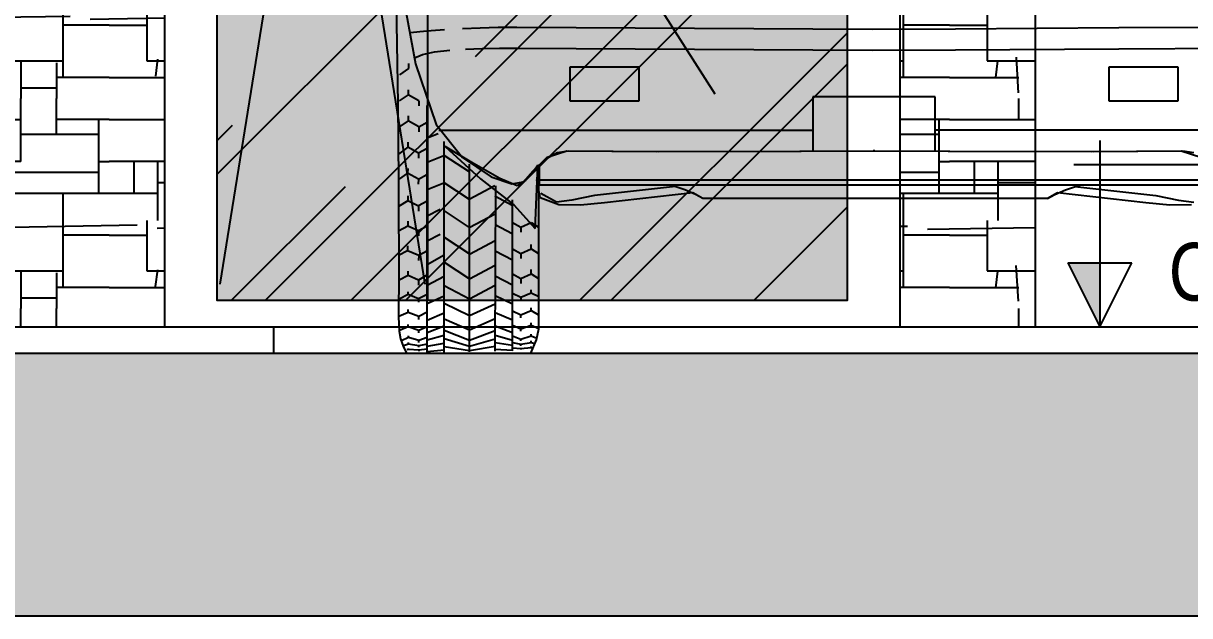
# Model space of a CAD drawing. Header units: millimetres. Extents: x -178 to 521, y -135 to 750.
# Drawn here: x 0.638 to 2.859, y 735.416 to 736.544 of the extents above; entities that cross this region are included whole.
import ezdxf
from ezdxf.enums import TextEntityAlignment as Align

# ---------------------------------------------------------------- set-up
doc = ezdxf.new("R2010")
doc.units = ezdxf.units.MM
doc.header["$LTSCALE"] = 20
doc.header["$MEASUREMENT"] = 0
doc.linetypes.add('CONTINU', pattern=[0])
doc.linetypes.add('HIDDEN2', pattern=[0.1875, 0.125, -0.0625])
doc.layers.get('0').update_dxf_attribs({"linetype": 'CONTINUOUS'})
for name, color, linetype in [('alfa_145_colori', 7, 'CONTINUOUS'), ('COTA', 7, 'CONTINUOUS'), ('COTAS', 7, 'CONTINUOUS'), ('E-txt-g', 3, 'CONTINUOUS')]:
    doc.layers.add(name, color=color, linetype=linetype)
doc.layers.add('E-Txt-W', color=7, linetype='CONTINUOUS', lineweight=20)
doc.styles.add('F2', font='ARIALN.TTF')
doc.styles.add('REG60', font='romans.shx', dxfattribs={"width": 0.8, "height": 0.15})
doc.styles.add('REG80', font='romans.shx', dxfattribs={"width": 0.8, "height": 0.2})

# ---------------------------------------------------------------- blocks, each defined once
blk = doc.blocks.new('TXT-AMB75')
at = {"layer": 'E-txt-g', "style": 'REG80', "width": 0.8, "flags": 8}
blk.add_attdef('TXT', text='', height=0.2, dxfattribs=at).set_placement((0.005463661478557924, 0.296436308342237), align=Align.CENTER)
at = {"layer": 'E-Txt-W', "style": 'REG60', "width": 0.8, "flags": 8}
blk.add_attdef('TXT', text='', height=0.15, dxfattribs=at).set_placement((0.005463661478557924, 0.02707014850066969), align=Align.CENTER)
blk = doc.blocks.new('Austin Mini arrière')
at = {"color": 250, "linetype": 'Continuous', "flags": 128}
for points in [[(-0.2297911666507968, -29.86455737050319), (-0.1916554664185366, -30.07213542030691)], [(-0.2283210887189977, -29.9582513525208), (-0.2255764354643031, -30.14750547764966)], [(-0.06884429331013386, -30.00361557062065), (-0.03418447680748038, -30.0026126677255)], [(-0.03418447680748038, -30.0026126677255), (0.001267506032478494, -30.00224451349773)], [(0.001267506032478494, -30.00224451349773), (0.677549053436211, -30.00646178366351)], [(1.147402715625491, -30.00333628121116), (1.361229231354615, -30.00224451349773)], [(-0.2013011072460937, -30.01278895843116), (-0.1836322431975201, -30.01098627220172)], [(-0.1836322431975201, -30.01098627220172), (-0.1617867329014313, -30.0090794871905)], [(-0.1617867329014313, -30.0090794871905), (-0.1364069419848999, -30.00719047515186)], [(-0.101912160133919, -30.00510342151024), (-0.06884429331013386, -30.00361557062065)], [(0.677549053436211, -30.00646178366351), (0.8365129719247637, -30.00536747695601)], [(0.8365129719247637, -30.00536747695601), (1.147402715625491, -30.00333628121116)], [(-0.1552259706152324, -30.04964500534534), (-0.126372834970665, -30.046224979505)], [(-0.09633398880647626, -30.04419632273921), (-0.0648834615935936, -30.04303600215913)], [(-0.0648834615935936, -30.04303600215913), (-0.03204156529137769, -30.0424748843313)], [(-0.03204156529137769, -30.0424748843313), (0.001267506032478494, -30.04232762265219)], [(0.001267506032478494, -30.04232762265219), (0.677549053436211, -30.04655504880857)], [(0.677549053436211, -30.04655504880857), (0.8365129719247637, -30.04546074210107)], [(0.8365129719247637, -30.04546074210107), (1.147402715625491, -30.04342446835354)], [(1.147402715625491, -30.04342446835354), (1.361229231354615, -30.04232762265219)], [(-0.1949739324782183, -30.06131930291617), (-0.1785415588506236, -30.05458842799062)], [(-0.1785415588506236, -30.05458842799062), (-0.1552259706152324, -30.04964500534534)], [(-0.2051095992806165, -30.08128341816287), (-0.2223747631637831, -30.09293740379708)], [(-0.2050613583730989, -30.07184597490659), (-0.2051095992806165, -30.08128341816287)], [(-0.1916554664185366, -30.07213542030691), (-0.1524051475196426, -30.18801767690157)], [(0.1025581601679608, -30.14361827677267), (0.1025581601679608, -30.07820361761669)], [(0.1025581601679608, -30.07820361761669), (0.2333747835320867, -30.07820361761669)], [(0.2333747835320867, -30.07820361761669), (0.2333747835320867, -30.14361827677267)], [(1.129111797879192, -30.14361827677267), (1.129111797879192, -30.07820361761669)], [(1.129111797879192, -30.07820361761669), (1.259938577226636, -30.07820361761669)], [(1.259938577226636, -30.07820361761669), (1.259938577226636, -30.14361827677267)], [(-0.2055006044613616, -30.13115181284952), (-0.2227530733746459, -30.14280833747758)], [(-0.205439668591465, -30.12171690858732), (-0.2055006044613616, -30.13115181284952)], [(-0.1851175550930417, -30.14258744492891), (-0.2055006044613616, -30.13115181284952)], [(0.7978313878356733, -30.13517104144189), (0.5646653495514204, -30.13517104144189)], [(0.5646653495514204, -30.13517104144189), (0.5646653495514204, -30.23843957243407)], [(0.7978313878356733, -30.23843957243407), (0.7978313878356733, -30.13517104144189)], [(-0.2255764354643031, -30.14750547764966), (-0.2240530386520856, -30.29459705696418)], [(-0.1851175550930417, -30.14258744492891), (-0.1851784909702143, -30.15201473220937)], [(-0.1693935609871584, -30.62240920026734), (-0.1693046961691049, -30.15188524347305)], [(0.2333747835320867, -30.14361827677267), (0.1025581601679608, -30.14361827677267)], [(1.259938577226636, -30.14361827677267), (1.129111797879192, -30.14361827677267)], [(-0.2058205177888919, -30.17159545924956), (-0.2058712976829735, -30.18102274653002)], [(-0.2058712976829735, -30.18102274653002), (-0.2231339225798035, -30.19268688814005)], [(-0.1854984042979719, -30.19245837860963), (-0.2058712976829735, -30.18102274653002)], [(-0.1854984042979719, -30.19245837860963), (-0.1855491841918262, -30.20189328287184)], [(-0.1691447395053398, -30.18373185386936), (-0.1853384476342068, -30.19278844792798)], [(-0.1524051475196426, -30.18801767690157), (-0.102120357705429, -30.25070545576041)], [(-0.1472332153366676, -30.19847579604034), (0.5646653495514204, -30.19847579604034)], [(1.509729952731265, -30.19847579604034), (0.7978313878356733, -30.19847579604034)], [(-0.206198827999982, -30.22146639293028), (-0.2062496078940637, -30.23090383618633)], [(-0.1695535176511509, -30.21335938289367), (-0.1487515341609775, -30.20517366401482)], [(-0.1368563440417017, -30.62165765784808), (-0.1367877911898301, -30.2202070515561)], [(-0.2062496078940637, -30.23090383618633), (-0.2242129953158507, -30.24450776974386)], [(-0.1934149897356416, -30.23810950311572), (-0.2062496078940637, -30.23090383618633)], [(-0.1858690975195838, -30.24232931229012), (-0.2062496078940637, -30.23090383618633)], [(-0.1858690975195838, -30.24232931229012), (-0.1859274944029163, -30.25176421655233)], [(-0.1695255887100426, -30.23360278754986), (-0.1857269138208846, -30.24265938160848)], [(-0.1695535176511509, -30.25982044669486), (-0.1379277998032773, -30.24670653914946)], [(-0.1374073058934879, -30.24606671246416), (-0.08896582621924942, -30.27778383412415)], [(-0.08463430128109728, -30.26029016072535), (-0.1353481812004826, -30.22993394022747)], [(-0.1353481812004826, -30.22993394022747), (-0.06762303686038074, -30.2913979236575)], [(0.05894077040055556, -30.25007578509572), (0.09622082941699439, -30.23804095027886)], [(0.06000968716101518, -30.25159664290659), (0.07829806590574329, -30.24138988425871)], [(0.07829806590574329, -30.24138988425871), (0.09938949478872594, -30.23804095027886)], [(0.09622082941699439, -30.23804095027886), (0.2670596260656897, -30.23897783930143)], [(0.09938949478872594, -30.23804095027886), (0.2701114976857628, -30.23897783930143)], [(0.2670596260656897, -30.23897783930143), (0.5401234268858719, -30.23850812528572)], [(0.2701114976857628, -30.23897783930143), (0.5423526642264154, -30.23850812528572)], [(0.5401234268858719, -30.23850812528572), (0.6828276233877535, -30.23804095027886)], [(0.5423526642264154, -30.23850812528572), (0.6828276233877535, -30.23804095027886)], [(0.6828276233877535, -30.23804095027886), (0.6796691139993403, -30.23804095027886)], [(0.6796691139993403, -30.23804095027886), (0.8223606155240635, -30.23850812528572)], [(0.6828276233877535, -30.23804095027886), (0.8255318198896351, -30.23850812528572)], [(0.8223606155240635, -30.23850812528572), (1.095406643378952, -30.23897783930143)], [(0.8255318198896351, -30.23850812528572), (1.098595620717321, -30.23897783930143)], [(1.095406643378952, -30.23897783930143), (1.266265751994284, -30.23804095027886)], [(1.098595620717321, -30.23897783930143), (1.269436956360083, -30.23804095027886)], [(1.266265751994284, -30.23804095027886), (1.303545811010723, -30.25007578509572)], [(1.269436956360083, -30.23804095027886), (1.290525846248999, -30.24138988425871)], [(-0.102120357705429, -30.25070545576041), (-0.04765384363328273, -30.28758943163776)], [(-0.0890851589724786, -30.62054811716207), (-0.08903691807246439, -30.26364925069602)], [(-0.03079491889458374, -30.29089774169934), (-0.08463430128109728, -30.26029016072535)], [(0.03151201077410981, -30.27664890351362), (0.05894077040055556, -30.25007578509572)], [(0.04136077117026282, -30.26552810677363), (0.03411448033010522, -30.2757247094457)], [(0.0362751648112738, -30.38560224359431), (0.04136077117026282, -30.26552810677363)], [(0.04305174163572367, -30.5769358053828), (0.04291209693086451, -30.26666811538708)], [(0.04453197553583443, -30.26552810677363), (0.06000968716101518, -30.25159664290659)], [(0.04453197553583443, -30.30345307044077), (0.04453197553583443, -30.26552810677363)], [(-0.2066304570914905, -30.28077223087298), (-0.2238930819880931, -30.29243891149186)], [(-0.2065796771974089, -30.2713474826016), (-0.2066304570914905, -30.28077223087298)], [(-0.1862474077304466, -30.29220786296737), (-0.2066304570914905, -30.28077223087298)], [(-0.1699038989211328, -30.28347118223651), (-0.1860976070499998, -30.29253793227095)], [(-0.06762303686038074, -30.2913979236575), (-0.004122779690318268, -30.34099210692257)], [(-0.04765384363328273, -30.28758943163776), (-0.008187710188634512, -30.30103086950767)], [(0.001696596137422901, -30.30485459550614), (-0.03079491889458374, -30.29089774169934)], [(0.01393201154381707, -30.29712589567312), (0.03151201077410981, -30.27664890351362)], [(0.03411448033010522, -30.2757247094457), (0.01805533891818989, -30.29465799283408)], [(-0.2240530386520856, -30.29459705696418), (-0.2236442605060471, -30.49791721266929)], [(-0.1862474077304466, -30.29220786296737), (-0.1863083436003432, -30.30163515024783)], [(-0.1695535176511509, -30.31175050508359), (-0.1379277998032773, -30.29863659750818)], [(-0.1374073058934879, -30.29799677085289), (-0.08964627680030723, -30.32971389251288)], [(-0.08966658875193723, -30.33000333789819), (-0.04036692887508586, -30.30394309642311)], [(-0.03980581104725722, -30.61940810854863), (-0.03885622704002678, -30.30445343434208)], [(-0.008187710188634512, -30.30103086950767), (0.01393201154381707, -30.29712589567312)], [(0.01805533891818989, -30.29465799283408), (0.001696596137422901, -30.30485459550614)], [(0.04597920251466014, -30.32764461184384), (0.0394819150999286, -30.29290862549256)], [(0.0394819150999286, -30.29290862549256), (1.321135966217058, -30.29290862549256)], [(1.324294475612975, -30.30345307044077), (0.04453197553583443, -30.30345307044077)], [(0.3032986972627771, -30.30576355559511), (0.1492680454584718, -30.32329531393289)], [(0.3212976306221993, -30.31217197819906), (0.2947524411379039, -30.30345307044077)], [(0.3417416158529125, -30.32142661383109), (0.3212976306221993, -30.31217197819906)], [(1.025376091872646, -30.32142661383109), (1.04582515509877, -30.31217197819906)], [(1.04582515509877, -30.31217197819906), (1.072372883562126, -30.30345307044077)], [(1.06382662743748, -30.30576355559511), (1.217847123265743, -30.32329531393289)], [(-0.2062191399591153, -30.33320247121965), (-0.2238524580700538, -30.34422932515345)], [(-0.2061607430757828, -30.32377518392441), (-0.2062191399591153, -30.33320247121965)], [(-0.1858589415437688, -30.34334829399786), (-0.2062191399591153, -30.33320247121965)], [(-0.1697337862740493, -30.33378136200527), (-0.1859376503787313, -30.34283795606389)], [(-0.04036692887508586, -30.32389705567898), (-0.007789088018638424, -30.34124854537158)], [(-0.007217814214994789, -30.61865910512343), (-0.007047701567911346, -30.33157243662409)], [(0.08107826509079707, -30.34109874469841), (0.04597920251466014, -30.32764461184384)], [(0.07669849925240335, -30.33544440353735), (0.04678914181725879, -30.31919737649805)], [(0.1056988965913082, -30.33164860645748), (0.07669849925240335, -30.33544440353735)], [(0.1492680454584718, -30.32329531393289), (0.1056988965913082, -30.33164860645748)], [(0.3364858968470674, -30.3178288583692), (0.1684019094361577, -30.33696018336032)], [(0.3556070658548709, -30.32876430849065), (0.3364858968470674, -30.3178288583692)], [(0.3556070658548709, -30.32876430849065), (0.3417416158529125, -30.32142661383109)], [(1.011508102876848, -30.32876430849065), (0.3556070658548709, -30.32876430849065)], [(1.030639427860466, -30.3178288583692), (1.011508102876848, -30.32876430849065)], [(1.011508102876848, -30.32876430849065), (1.025376091872646, -30.32142661383109)], [(1.198713259295561, -30.33696018336032), (1.030639427860466, -30.3178288583692)], [(1.217847123265743, -30.32329531393289), (1.261421350120814, -30.33164860645748)], [(1.261421350120814, -30.33164860645748), (1.290419208473155, -30.33544440353735)], [(-0.1858589415437688, -30.34334829399786), (-0.185917338419598, -30.35278573725391)], [(-0.1693834050113434, -30.36205052887654), (-0.144564731922868, -30.34893662130112)], [(-0.1369680598129559, -30.35225508736831), (-0.08921718669536283, -30.3839620530227)], [(-0.08922734267117782, -30.38425149842301), (-0.03992514380025902, -30.35820141292375)], [(-0.004122779690318268, -30.34099210692257), (0.0362751648112738, -30.38560224359431)], [(0.122501963448018, -30.34160654363832), (0.08107826509079707, -30.34109874469841)], [(0.1684019094361577, -30.33696018336032), (0.122501963448018, -30.34160654363832)], [(1.244615744277541, -30.34160654363832), (1.198713259295561, -30.33696018336032)], [(1.286044520615393, -30.34109874469841), (1.244615744277541, -30.34160654363832)], [(-0.206198827999982, -30.37170632567241), (-0.2062597638698787, -30.38114376892845)], [(-0.03992514380025902, -30.37814521620381), (-0.00734984193787902, -30.39549670591119)], [(-0.007040084585936413, -30.37433672416928), (0.008724533437758808, -30.38347202705536)], [(0.008724533437758808, -30.38347202705536), (0.02865818074222837, -30.37422500840553)], [(0.02865818074222837, -30.37422500840553), (0.04264042449584515, -30.38305309293374)], [(-0.2062597638698787, -30.38114376892845), (-0.2243018601341316, -30.39120834388514)], [(-0.1859376503787313, -30.3903196957328), (-0.2062597638698787, -30.38114376892845)], [(-0.1859376503787313, -30.3903196957328), (-0.185988430272813, -30.39975713900385)], [(-0.1697337862740493, -30.38126310168919), (-0.1859376503787313, -30.3903196957328)], [(-0.1693834050113434, -30.40953226856023), (-0.144564731922868, -30.39641836098504)], [(-0.1367979471656451, -30.40255511114647), (-0.08903691807246439, -30.43427223280646)], [(0.008724533437758808, -30.38347202705536), (0.008815937250107098, -30.39290947032642)], [(-0.2066507690506239, -30.41884784006193), (-0.2066990099506381, -30.4282852833182)], [(-0.08905723003159771, -30.43456167819177), (-0.03976518713649391, -30.40850143671669)], [(-0.00686997193885297, -30.42463674794745), (0.008894646077566293, -30.43378220682435)], [(0.008894646077566293, -30.43378220682435), (0.02881813740599348, -30.42453518817429)], [(0.02881813740599348, -30.42453518817429), (0.02870642164224257, -30.41653989388665)], [(0.02881813740599348, -30.42453518817429), (0.04281053713542526, -30.4333531167119)], [(-0.2066990099506381, -30.4282852833182), (-0.2240225707171373, -30.43705243199152)], [(-0.1856380490026037, -30.43712098484316), (-0.2066990099506381, -30.4282852833182)], [(-0.1856380490026037, -30.43712098484316), (-0.1856888288966854, -30.44655842809921)], [(-0.1686851814654471, -30.42836399216044), (-0.1856380490026037, -30.43712098484316)], [(-0.1693453200871442, -30.4546933670842), (-0.1367979471656451, -30.43589211141143)], [(-0.03975503116067891, -30.42845539597256), (-0.007179729290795578, -30.44580688566516)], [(0.008894646077566293, -30.43378220682435), (0.008986049889687209, -30.44320949410458)], [(-0.2057900498541709, -30.4753455498862), (-0.2057011850433934, -30.46735025559856)], [(-0.1367979471656451, -30.45003685083039), (-0.08903691807246439, -30.48175397247537)], [(-0.08905723003159771, -30.48204341787569), (-0.03976518713649391, -30.45598317640061)], [(0.02881813740599348, -30.47201692785821), (0.02870642164224257, -30.46402163357057)], [(-0.2057900498541709, -30.4753455498862), (-0.2226134286625108, -30.48398320982319)], [(-0.1858183176257295, -30.4842726552085), (-0.2057900498541709, -30.4753455498862)], [(-0.1858183176257295, -30.4842726552085), (-0.1858792535029021, -30.49371009846455)], [(-0.1700943235198462, -30.47487583585571), (-0.1858183176257295, -30.4842726552085)], [(-0.1693554760629592, -30.49407825270733), (-0.1368081031489634, -30.4768765636879)], [(-0.03975503116067891, -30.47593713565648), (-0.007179729290795578, -30.49328862534908)], [(-0.00686997193885297, -30.47211848763114), (0.008894646077566293, -30.48126394649326)], [(0.008894646077566293, -30.48126394649326), (0.02881813740599348, -30.47201692785821)], [(0.008894646077566293, -30.48126394649326), (0.008986049889687209, -30.49069885077024)], [(0.02881813740599348, -30.47201692785821), (0.04281053713542526, -30.48084501238641)], [(-0.2236442605060471, -30.49791721266929), (-0.2239971807700964, -30.52579537435231)], [(-0.2056199372143634, -30.51187152748203), (-0.2229028740628234, -30.52035938673085)], [(-0.2056199372143634, -30.51187152748203), (-0.2056707171009418, -30.50626288821213)], [(-0.1856685169450554, -30.51979826890302), (-0.2056199372143634, -30.51187152748203)], [(-0.1696449214632718, -30.51155161415427), (-0.1856685169450554, -30.51979826890302)], [(-0.1368182591247784, -30.49463937052015), (-0.08905723003159771, -30.52007755831251)], [(-0.08905723003159771, -30.52007755831251), (-0.03976518713649391, -30.4940198558315)], [(-0.03976518713649391, -30.51353203000527), (-0.007189885274113905, -30.52944390972307)], [(-0.007169573314980582, -30.50880188291167), (0.0088743341259363, -30.51679971617837)], [(0.0088743341259363, -30.51679971617837), (0.02880798143017849, -30.50854290543903)], [(0.02880798143017849, -30.50854290543903), (0.02882575438796842, -30.50294442215973)], [(0.02880798143017849, -30.50854290543903), (0.04318123036454047, -30.51536010618902)], [(-0.2239971807700964, -30.52579537435231), (-0.2242256902930091, -30.55383349271411)], [(-0.1856685169450554, -30.51979826890302), (-0.1857192968316337, -30.52603657885261)], [(-0.1693656320462775, -30.52877615413418), (-0.1368182591247784, -30.51391034022363)], [(-0.1368284151005934, -30.52832421307626), (-0.08906738600741271, -30.55164487929933)], [(-0.08906738600741271, -30.55164487929933), (-0.0397753431123089, -30.52913415237113)], [(0.0088743341259363, -30.51679971617837), (0.008965737930553885, -30.52302787015215)], [(-0.2242256902930091, -30.55383349271411), (-0.2229536539491743, -30.58156439270302)], [(-0.20547013651891, -30.54566808578689), (-0.2232938792435686, -30.55349580642878)], [(-0.20547013651891, -30.54566808578689), (-0.2055107604371766, -30.54006960250759)], [(-0.1855085602812903, -30.55347549446215), (-0.20547013651891, -30.54566808578689)], [(-0.1695154327269517, -30.54548781715648), (-0.1855085602812903, -30.55347549446215)], [(-0.1854780923388386, -30.55907397774145), (-0.1855085602812903, -30.55347549446215)], [(-0.1693757880220925, -30.56026222726969), (-0.1368284151005934, -30.54625713254809)], [(-0.1368385710839117, -30.55786287728229), (-0.0890775419832277, -30.57859630792082)], [(-0.0890775419832277, -30.57859630792082), (-0.0397854990881239, -30.55739316326658)], [(-0.0397753431123089, -30.54553859706535), (-0.007200041249928901, -30.55967318049348)], [(-0.007159417339165586, -30.54274062492273), (0.008864178142617973, -30.5504769417375)], [(0.008854022166802977, -30.5560754250168), (0.008864178142617973, -30.5504769417375)], [(0.008864178142617973, -30.5504769417375), (0.02879782544686016, -30.54233946374389)], [(0.02879782544686016, -30.54233946374389), (0.02881813740599348, -30.53674098046459)], [(0.02879782544686016, -30.54233946374389), (0.04273182830046274, -30.54999707174598)], [(-0.2053508037731842, -30.5731577812755), (-0.2223239832697015, -30.58017556260752)], [(-0.2053508037731842, -30.5731577812755), (-0.2053812717081325, -30.56885926327364)], [(-0.1853993835038761, -30.57995467007386), (-0.2053508037731842, -30.5731577812755)], [(-0.169454496857055, -30.57283786794797), (-0.1853993835038761, -30.57995467007386)], [(-0.1853689155689278, -30.58426334406654), (-0.1853993835038761, -30.57995467007386)], [(-0.1693834050113434, -30.5838621828877), (-0.1368385710839117, -30.57137794600676)], [(-0.1368487270597267, -30.57964491272215), (-0.0890851589724786, -30.5987965496649)], [(-0.0890851589724786, -30.5987965496649), (-0.0397854990881239, -30.57988357821337)], [(-0.0397854990881239, -30.57092854394268), (-0.007207658231676461, -30.58398405464204)], [(-0.007108637445083943, -30.57008813672014), (0.008854022166802977, -30.57695611734921)], [(0.008843866190987981, -30.58125463535107), (0.008854022166802977, -30.57695611734921)], [(0.008854022166802977, -30.57695611734921), (0.02878766947104516, -30.5698291592475)], [(0.02878766947104516, -30.5698291592475), (0.02879782544686016, -30.56553064124542)], [(0.02878766947104516, -30.5698291592475), (0.0431304504706862, -30.57652702725177)], [(0.03881415949602918, -30.59781649771521), (0.04305174163572367, -30.5769358053828)], [(-0.2229536539491743, -30.58156439270302), (-0.2202826315417621, -30.59599603851321)], [(-0.2202826315417621, -30.59599603851321), (-0.2152909679814581, -30.60993765834128)], [(-0.205201003085234, -30.59369824832875), (-0.2182260458348662, -30.59957602101754)], [(-0.205201003085234, -30.59369824832875), (-0.2052314710201824, -30.59022998158839)], [(-0.1853079796917552, -30.59942622034437), (-0.205201003085234, -30.59369824832875)], [(-0.1692437602992083, -30.59329962615875), (-0.1853079796917552, -30.59942622034437)], [(-0.1852876677401252, -30.60288687011776), (-0.1853079796917552, -30.59942622034437)], [(-0.1693834050113434, -30.59790790152734), (-0.1368487270597267, -30.58885130746872)], [(-0.1368487270597267, -30.59564819623729), (-0.0890851589724786, -30.60987418349255)], [(-0.0890851589724786, -30.60987418349255), (-0.03979565507144223, -30.59614837819522)], [(-0.03979565507144223, -30.58892239929942), (-0.007207658231676461, -30.59862643702509)], [(-0.007238126174128112, -30.59056005087696), (0.008854022166802977, -30.59642766761972)], [(0.008843866190987981, -30.59988577838426), (0.008854022166802977, -30.59642766761972)], [(0.008854022166802977, -30.59642766761972), (0.0287267336013759, -30.59036962628575)], [(0.02816814282799562, -30.62322675655919), (0.03881415949602918, -30.59781649771521)], [(0.02862771280728005, -30.60275484237259), (0.02863786878309504, -30.59978675757539)], [(0.0287267336013759, -30.59036962628575), (0.02873688957719089, -30.5869115155062)], [(0.0287267336013759, -30.59036962628575), (0.03926356156010691, -30.59494997270595)], [(-0.2152909679814581, -30.60993765834128), (-0.2085093131693281, -30.62331816035631)], [(-0.2050512023972839, -30.60607330843978), (-0.2143261499957259, -30.60902362026441)], [(-0.2085556394581669, -30.62322675655919), (0.02816814282799562, -30.62322675655919)], [(-0.2052416269959974, -30.61605155755724), (-0.2078593305232186, -30.61683102893967)], [(-0.2052416269959974, -30.61605155755724), (-0.2052492439852482, -30.61411176562451)], [(-0.1851378670519477, -30.61732105490701), (-0.2052416269959974, -30.61605155755724)], [(-0.2050512023972839, -30.60607330843978), (-0.2050816703322322, -30.60311537961839)], [(-0.1853689155689278, -30.60911248509747), (-0.2050512023972839, -30.60607330843978)], [(-0.1692843842174749, -30.60584479890936), (-0.1853689155689278, -30.60911248509747)], [(-0.1853384476342068, -30.61208310887373), (-0.1853689155689278, -30.60911248509747)], [(-0.1851378670519477, -30.61732105490701), (-0.1851784909702143, -30.61924815188486)], [(-0.1692843842174749, -30.61566055239878), (-0.1851378670519477, -30.61732105490701)], [(-0.1693935609871584, -30.61005191311388), (-0.1368487270597267, -30.60443565686224)], [(-0.1368563440417017, -30.61729058697956), (-0.1693935609871584, -30.62096959027777)], [(-0.1368563440417017, -30.61072220771185), (-0.0890851589724786, -30.61816907914131)], [(-0.0890851589724786, -30.61816907914131), (-0.03979565507144223, -30.60967360291052)], [(-0.03980581104725722, -30.61540157492614), (-0.007217814214994789, -30.61753940844683)], [(-0.03979565507144223, -30.60280562226644), (-0.007217814214994789, -30.60788361165096)], [(-0.007149261355847258, -30.60310522365735), (0.008945425978923893, -30.60610377638223)], [(-0.007108637445083943, -30.61292097711721), (0.008755001372707127, -30.61431996318852)], [(0.008755001372707127, -30.61431996318852), (0.02884606634710174, -30.61272293552902)], [(0.008755001372707127, -30.61431996318852), (0.008795625290973774, -30.61624959916021)], [(0.00893526999583294, -30.60907440015826), (0.008945425978923893, -30.60610377638223)], [(0.008945425978923893, -30.60610377638223), (0.02862771280728005, -30.60275484237259)], [(0.02862771280728005, -30.60275484237259), (0.03556424629549504, -30.60484443500805)], [(0.02884606634710174, -30.61272293552902), (0.02885622233019269, -30.61079329957234)], [(0.02884606634710174, -30.61272293552902), (0.03147646484397804, -30.61347193896923)]]:
    blk.add_lwpolyline(points, dxfattribs=at)

msp = doc.modelspace()

# ---------------------------------------------------------------- hatches: boundary and pattern name
at = {"linetype": 'Continuous'}
h = msp.add_hatch(dxfattribs=at)
h.set_pattern_fill('PATIO4', color=8, scale=0.4, style=0, pattern_type=2)
h.set_pattern_definition([(270, (0.212, 0.28), (0.3999999999999999, -0.4000000000000001), [0.108, -0.292]), (180, (0.232, 0.28), (-0.4000000000000001, -0.4), [0.232, -0.168]), (0, (0, 0.36), (0.4, 0.4), [0.232, -0.168]), (0, (0.232, 0.332), (0.4, 0.4), [0.148, -0.252]), (90, (0.3, 0.332), (-0.4, 0.4), [0.068, -0.332]), (0, (0.212, 0.22), (0.4, 0.4), [0.188, -0.212]), (180, (0.3, 0.02), (-0.4000000000000001, -0.4), [0.068, -0.332]), (270, (0.38, 0.36), (0.3999999999999999, -0.4000000000000001), [0.14, -0.26]), (0, (0.38, 0.28), (0.4, 0.4), [0.02, -0.38]), (270, (0.3120000000000001, 0.22), (0.3999999999999999, -0.4000000000000001), [0.18, -0.22]), (0, (0, 0.22), (0.4, 0.4), [0.09200000000000001, -0.3080000000000001]), (270, (0.09200000000000001, 0.28), (0.3999999999999999, -0.4000000000000001), [0.112, -0.288]), (180.9548, (0.3120000000000001, 0.172), (-23.60000044445915, -0.3999828692790532), [0.2400332, -23.7632996]), (180, (0.4, 0.36), (-0.4000000000000001, -0.4), [0.1, -0.3]), (180, (0.4, 0.04000000000000001), (-0.4000000000000001, -0.4), [0.1, -0.3]), (270, (0.3, 0.068), (0.3999999999999999, -0.4000000000000001), [0.068, -0.332]), (0, (0, 0.04000000000000001), (0.4, 0.4), [0.132, -0.268]), (273.3665, (0.128, 0.068), (0.4000043853417963, -6.399999728787479), [0.06811759999999999, -6.743637199999998]), (90, (0.048, 0.22), (-0.4, 0.4), [0.06, -0.34]), (180, (0.4, 0.14), (-0.4000000000000001, -0.4), [0.08800000000000001, -0.3120000000000001]), (0, (0, 0.14), (0.4, 0.4), [0.072, -0.328]), (0, (0.072, 0.072), (0.4, 0.4), [0.24, -0.16]), (90, (0.132, 0.36), (-0.4, 0.4), [0.04000000000000001, -0.36]), (0, (0.212, 0.26), (0.4, 0.4), [0.168, -0.232]), (0, (0.09200000000000001, 0.24), (0.4, 0.4), [0.12, -0.28]), (270, (0.072, 0.168), (0.3999999999999999, -0.4000000000000001), [0.096, -0.304]), (262.875, (0.09200000000000001, 0.072), (0.3999993127575864, 2.800000151938114), [0.0322492, -3.192654000000001]), (90, (0.232, 0.28), (-0.4, 0.4), [0.12, -0.28]), (270, (0.232, 0.072), (0.3999999999999999, -0.4000000000000001), [0.072, -0.328])])
h.paths.add_polyline_path([(2.564430123279521, 740.866328359037), (-1.435569876720905, 740.8663283590372), (-1.435569876720905, 740.4163283590373), (0.5644301232798199, 740.4163283590373), (0.5644301232798199, 740.3663283590374), (0.5144301232798227, 740.3663283590374), (0.5144301232798227, 735.9663283590373), (0.907034011751449, 735.9663283590373), (0.907034011751449, 738.6163283590373), (2.306577878992911, 738.6163283590373), (2.306577878992911, 735.9663283590373), (2.564430123279521, 735.9663283590373)])
at = {"layer": 'alfa_145_colori'}
h = msp.add_hatch(color=254, dxfattribs=at)
h.set_gradient(color1=(194, 211, 224), one_color=1, tint=1, name='CURVED')
h.paths.add_polyline_path([(1.407034011751421, 738.5163283590373), (1.007034011751443, 738.5163283590373), (1.207034011751432, 737.2663283590373)])
h.paths.add_polyline_path([(1.007034011751443, 738.5163283590373), (1.007034011751443, 736.0163283590373), (1.207034011751432, 737.2663283590373)])
h.paths.add_polyline_path([(1.407034011751421, 738.5163283590373), (1.207034011751432, 737.2663283590373), (1.407034011751421, 736.0163283590373)])
h.paths.add_polyline_path([(1.207034011751432, 737.2663283590373), (1.007034011751429, 736.0163283590372), (1.407034011751435, 736.0163283590372)])
h.paths.add_polyline_path([(1.512759630370454, 737.4316188811567), (1.407034011751421, 737.2663283590373), (1.512759630370454, 737.1010378369177)])
h.paths.add_polyline_path([(2.206577878992903, 738.5163283590373), (1.560920596161338, 737.5069133205304), (1.560920596161338, 737.025743397544), (2.206577878992903, 736.0163283590372)])
h.paths.add_polyline_path([(1.560920596161338, 737.025743397544), (1.560920596161338, 736.6604074497125), (1.512759630370454, 736.6604074497125), (1.512759630370454, 737.1010378369177), (1.407034011751421, 737.2663283590373), (1.407034011751421, 736.0163283590372), (2.206577878992903, 736.0163283590372)])
h.paths.add_polyline_path([(2.206577878992903, 738.5163283590373), (1.407034011751421, 738.5163283590373), (1.407034011751421, 737.2663283590373), (1.512759630370454, 737.4316188811567), (1.512759630370454, 737.56251767208), (1.560920596161338, 737.56251767208), (1.560920596161338, 737.5069133205304)])
at = {"layer": 'COTA', "linetype": 'Continuous'}
h = msp.add_hatch(dxfattribs=at)
h.set_pattern_fill('AR-RROOF', color=8, scale=0.35, angle=45, style=0)
h.set_pattern_definition([(45, (79.59511948392348, -9.287889643125936), (0.29698484809835, 0.7919595949289333), [5.25, -0.7, 1.75, -0.35]), (45, (79.80053400385817, -8.834987749775953), (-0.5766455800576294, 0.08167083322704627), [1.05, -0.1155, 2.1, -0.2625]), (45, (79.50849890322813, -8.953781689015292), (1.121117801571271, 1.452750881947762), [2.8, -0.4899999999999999, 1.4, -0.35])])
h.paths.add_polyline_path([(1.407034011751421, 738.5163283590373), (1.007034011751443, 738.5163283590373), (1.207034011751432, 737.2663283590373)])
h.paths.add_polyline_path([(1.007034011751443, 738.5163283590373), (1.007034011751443, 736.0163283590373), (1.207034011751432, 737.2663283590373)])
h.paths.add_polyline_path([(1.407034011751421, 738.5163283590373), (1.207034011751432, 737.2663283590373), (1.407034011751421, 736.0163283590373)])
h.paths.add_polyline_path([(1.207034011751432, 737.2663283590373), (1.007034011751429, 736.0163283590372), (1.407034011751435, 736.0163283590372)])
h.paths.add_polyline_path([(1.512759630370454, 737.4316188811567), (1.407034011751421, 737.2663283590373), (1.512759630370454, 737.1010378369177)])
h.paths.add_polyline_path([(2.206577878992903, 738.5163283590373), (1.560920596161338, 737.5069133205304), (1.560920596161338, 737.025743397544), (2.206577878992903, 736.0163283590372)])
h.paths.add_polyline_path([(1.560920596161338, 737.025743397544), (1.560920596161338, 736.6604074497125), (1.512759630370454, 736.6604074497125), (1.512759630370454, 737.1010378369177), (1.407034011751421, 737.2663283590373), (1.407034011751421, 736.0163283590372), (2.206577878992903, 736.0163283590372)])
h.paths.add_polyline_path([(2.206577878992903, 738.5163283590373), (1.407034011751421, 738.5163283590373), (1.407034011751421, 737.2663283590373), (1.512759630370454, 737.4316188811567), (1.512759630370454, 737.56251767208), (1.560920596161338, 737.56251767208), (1.560920596161338, 737.5069133205304)])
at = {"layer": 'COTAS', "linetype": 'CONTINU'}
h = msp.add_hatch(dxfattribs=at)
h.set_pattern_fill('ANSI38', color=8, scale=0.25, style=0)
h.set_pattern_definition([(45, (79.51980616029368, 0), (-0.02209708691207961, 0.02209708691207961), []), (135, (79.51980616029368, 0), (-0.06629126073623882, 0.02209708691207962), [0.078125, -0.046875])])
h.paths.add_polyline_path([(4.612686166311818, 735.9163283590372), (-3.205320268944575, 735.9163283590373), (-3.205320268944575, 735.4163283590373), (4.612686166311818, 735.4163283590373)])

# ---------------------------------------------------------------- linework, layer by layer
at = {"color": 2, "linetype": 'Continuous'}
for p, q in [((2.564430123279521, 740.866328359037), (2.564430123279521, 735.9663283590374)), ((1.11443012327905, 735.9663283590373), (3.164430123279658, 735.9663283590373))]:
    msp.add_line(p, q, dxfattribs=at)
at = {"color": 7, "linetype": 'Continuous'}
msp.add_line((1.407034011751421, 738.5163283590373), (1.407034011751421, 736.0163283590372), dxfattribs=at)
for p, q in [((2.68774217326775, 736.3213769183543), (2.68774217326775, 735.9663283590374)), ((2.638206527550054, 736.2753071735641), (3.337359767182932, 736.2753071735641)), ((2.626778333268007, 736.0882560390373), (2.68774217326775, 735.9663283590374)), ((2.626778333268007, 736.0882560390373), (2.748706013267508, 736.0882560390373)), ((2.68774217326775, 735.9663283590374), (2.748706013267508, 736.0882560390373))]:
    msp.add_line(p, q)
at = {"color": 5, "linetype": 'Continuous'}
msp.add_line((-2.635569876720723, 735.9663283590373), (1.11443012327905, 735.9663283590373), dxfattribs=at)
at = {"color": 1, "linetype": 'Continuous'}
msp.add_line((-3.205320268944575, 735.9163283590373), (4.612686166311818, 735.9163283590372), dxfattribs=at)
at = {"color": 7, "linetype": 'Continuous'}
msp.add_lwpolyline([(0.907034011751449, 735.9663283590373), (0.907034011751449, 738.6163283590373), (2.306577878992911, 738.6163283590373), (2.306577878992911, 735.9663283590373)], dxfattribs=at)
msp.add_lwpolyline([(1.007034011751443, 738.5163283590373), (2.206577878992903, 738.5163283590373), (2.206577878992903, 736.0163283590372), (1.007034011751443, 736.0163283590372)], close=True, dxfattribs=at)
at = {"color": 8, "linetype": 'HIDDEN2', "flags": 128}
for points in [[(1.407034011751421, 738.5163283590373), (1.007034011751443, 736.0163283590373)], [(1.007034011751443, 738.5163283590373), (1.407034011751421, 736.0163283590373)], [(2.206577878992903, 738.5163283590373), (1.407034011751421, 737.2663283590373), (2.206577878992903, 736.0163283590372)]]:
    msp.add_lwpolyline(points, dxfattribs=at)
at = {"color": 5, "linetype": 'Continuous'}
msp.add_lwpolyline([(1.11443012327905, 735.9163283590373), (1.11443012327905, 735.9663283590373)], dxfattribs=at)
msp.add_solid([(2.626778333268007, 736.0882560390373), (2.68774217326775, 736.0882560390373), (2.68774217326775, 735.9663283590374)])
at = {"layer": 'COTAS', "color": 8, "linetype": 'CONTINU'}
msp.add_line((-3.205320268944575, 735.4163283590373), (4.612686166311818, 735.4163283590373), dxfattribs=at)

# ---------------------------------------------------------------- block references
msp.add_blockref('Austin Mini arrière', (1.576115061100339, 766.5395551155964))
ref = msp.add_blockref('TXT-AMB75', (3.000191525898273, 735.8002262902556), dxfattribs=dict(xscale=0.7290000000000001, yscale=0.7290000000000001, zscale=0.7290000000000001))
ref.add_attrib('TXT', 'CALÇ.', dxfattribs={"layer": 'E-txt-g', "color": 2, "height": 0.11, "style": 'F2'}).set_placement((3.004174535116519, 736.0163283590374), align=Align.CENTER)

doc.saveas('drawing.dxf')
